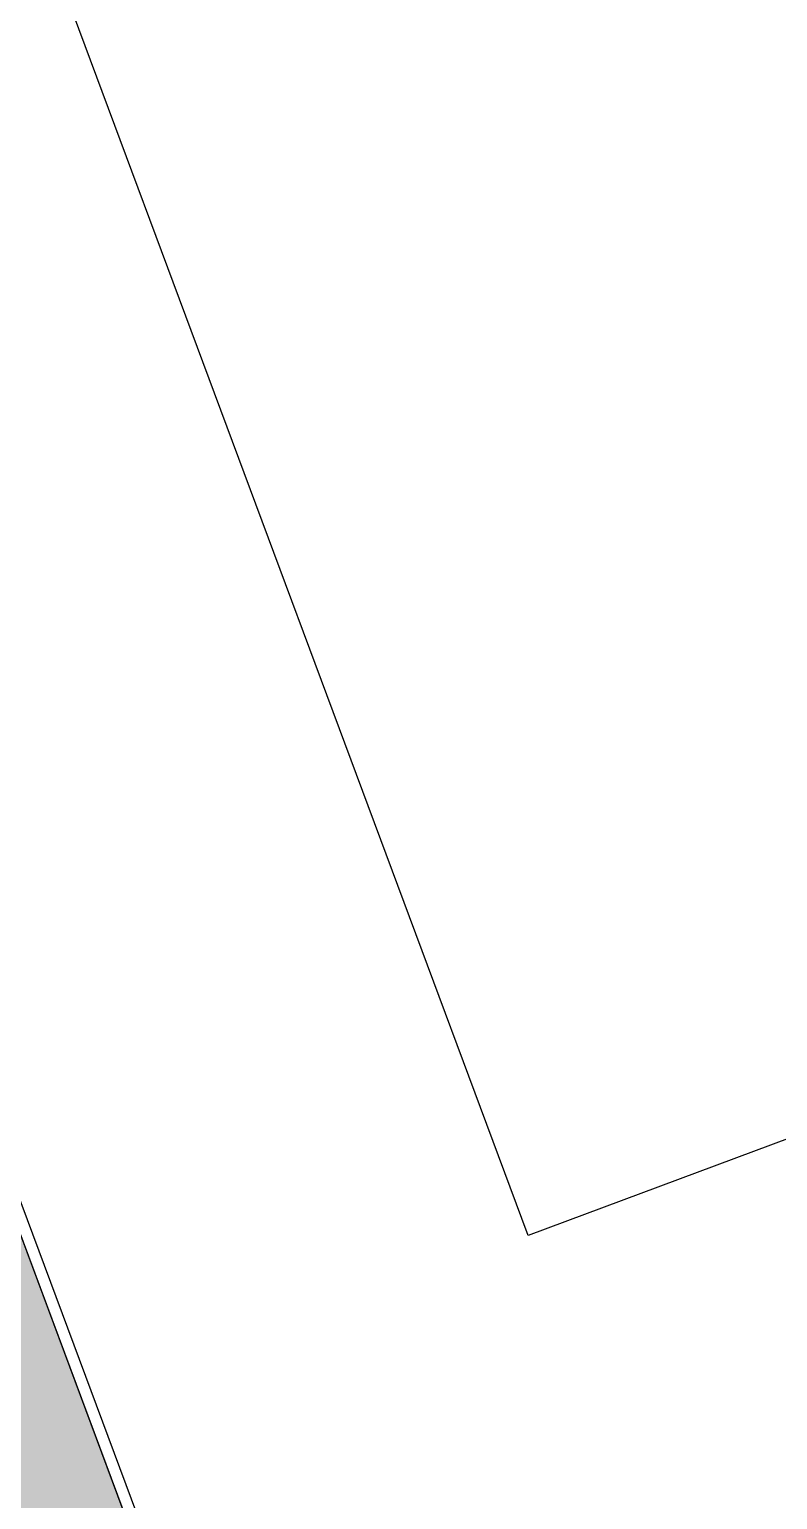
# Model space of a CAD drawing. Extents: x 12199666 to 24617114, y 1197707 to 2548648.
# Drawn here: x 12313880 to 12314073.5, y 1246922.8 to 1247302.8 of the extents above; entities that cross this region are included whole.
import ezdxf

# ---------------------------------------------------------------- set-up
doc = ezdxf.new("R2010")
doc.units = 0
doc.header["$LTSCALE"] = 10
doc.header["$MEASUREMENT"] = 0
doc.layers.add('TX-PLAN-T1-F11$0$_EDO-ALUMINIUM-SECTION', color=90, linetype='Continuous', lineweight=30)
for name, color, linetype in [('TX-PLAN-T1-F11$0$F-Alum', 4, 'Continuous'), ('TX-PLAN-T1-F11$0$F-concrete', 7, 'Continuous'), ('TX-PLAN-T1-F11$0$F_MISC', 8, 'Continuous'), ('TX-PLAN-T1-F11$0$INSUL', 173, 'Continuous')]:
    doc.layers.add(name, color=color, linetype=linetype)

# ---------------------------------------------------------------- blocks, each defined once
blk = doc.blocks.new('*U195')
at = {"layer": 'TX-PLAN-T1-F11$0$INSUL', "lineweight": 0}
h = blk.add_hatch(dxfattribs=at)
h.set_pattern_fill('岩棉', color=256, scale=60.00000000000002, style=0, pattern_type=2)
h.set_pattern_definition([(171.78891, (31.98000479999999, 119.4285713999999), (-403.9210344936758, 60.00000149168051), [2.0005134, -418.1072400000002]), (146.908661, (33.73372379999999, 118.2857141999999), (-95.04024262992478, 60.00000083033304), [2.093239800000001, -437.4870720000002]), (132.32733, (35.03487, 116.8571429999999), (-106.9202743718115, 119.9999994801657), [1.932303599999998, -403.8514799999996]), (114.796992, (35.8268718, 115.1428571999999), (-23.76006081965321, 59.99999964663972), [1.8883968, -196.393272]), (91.6202240999998, (35.8834434, 113.1428574), (-11.88003000216715, 359.9999998263044), [2.000800199999999, -418.1671799999997]), (82.82482490000001, (30.05657160000001, 66.85714259999999), (83.16020966511272, 659.9999982204777), [46.65104279999994, -9750.067799999993]), (97.17517500000001, (41.823459, 66.85714259999999), (-83.16021148970225, 659.9999979909094), [46.65104280000004, -9750.06780000001]), (88.37977579999999, (35.9965866, 113.1428574), (11.88002583240484, 359.9999999412873), [2.0008002, -418.16718]), (65.203007, (36.05315819999999, 115.1428571999999), (23.76006077749137, 59.99999973523376), [1.888396799999998, -196.3932719999997]), (47.67266909999998, (36.84516060000001, 116.8571429999999), (106.9202740388371, 119.9999998207617), [1.932303599999999, -403.8514799999998]), (33.09133829999998, (38.14630680000001, 118.2857141999999), (95.0402417250371, 60.00000218260124), [2.0932398, -437.4870719999998]), (8.211089519999998, (39.90002519999999, 119.4285713999999), (403.9210347392536, 59.99999988934716), [2.0005134, -418.1072399999999]), (87.16616460000002, (30.00000000000001, 65.71428599999996), (11.88002507150802, 180.0000001810667), [1.144256399999998, -239.1495899999996]), (103.9013849999999, (30.282858, 64.57142879999994), (-47.5201215879632, 179.9999997770064), [1.177340399999998, -246.0641939999996]), (111.603615, (30.73543020000001, 63.42857159999996), (-11.88003031737481, 59.99999997976404), [1.229204999999999, -63.30404399999991]), (122.761347, (31.470861, 62.28571439999996), (-35.64009214299298, 59.99999937378065), [1.3590366, -284.0386379999999]), (138.290552, (32.43257759999999, 61.42857119999996), (-71.2801817170538, 60.00000123338383), [1.288252200000001, -269.2446480000003]), (152.003514, (33.5074374, 60.85714259999997), (-106.9202745038909, 59.99999917536116), [1.2173142, -254.4187140000001]), (166.477202, (34.6954404, 60.57142859999996), (-237.6006083015547, 60.00000192533073), [1.2218772, -255.3723300000001]), (167.070755, (35.94001500000002, 60.28571399999996), (-249.4806394894893, 59.99999988713196), [1.276948800000001, -266.8823280000002]), (12.92924439999999, (35.94001500000002, 60.28571399999996), (249.4806395808134, 59.99999961372987), [1.2769488, -266.882328]), (13.52279750000001, (37.1845896, 60.57142859999996), (237.6006088251535, 59.99999985187424), [1.221877199999999, -255.3723299999998]), (27.99648529999997, (38.3725926, 60.85714259999997), (118.8003031649702, 60.00000218637319), [1.2173142, -254.418714]), (41.70944699999995, (39.44745299999998, 61.42857119999996), (71.28018116740307, 60.00000178097831), [1.288252199999999, -269.2446479999997]), (57.2386522, (40.40916960000001, 62.28571439999996), (118.8003026691194, 180.000001000711), [1.359036599999999, -284.0386379999999]), (68.396384, (41.1445998, 63.42857159999996), (11.88003024886847, 60.00000021423826), [1.229204999999999, -63.30404399999996]), (76.098615, (41.59717259999999, 64.57142879999994), (11.88003045248315, 59.99999970942572), [1.177340399999998, -246.0641939999996]), (92.83383529999988, (41.8800306, 65.71428599999996), (-11.88003015074521, 179.9999999348276), [1.144256399999999, -239.1495899999998])])
h.paths.add_polyline_path([(0, 0), (429.9707085312324, 0), (429.9707085312324, 59.99999999999999), (0, 59.99999999999999)])
at = {"layer": 'TX-PLAN-T1-F11$0$INSUL'}
blk.add_lwpolyline([(0, 0), (429.9707085312324, 0), (429.9707085312324, 59.99999999999999), (0, 59.99999999999999)], close=True, dxfattribs=at)
blk = doc.blocks.new('TX-PLAN-T1-F11$0$A$C6BF074A9')
at = {"layer": 'TX-PLAN-T1-F11$0$F-Alum', "flags": 128}
blk.add_lwpolyline([(105.0180655552685, -178.3196381704593), (-174.9434567983117, 306.2800496912268, 2.199596923842418e-06), (-174.9434634172212, 306.2800611481389, 0.0986986279774025), (-175.3304635654058, 306.720728906078, 0.0824963867738618), (-175.7645314058609, 306.9515699045178, 0.05218479352659728), (-176.0692721358355, 307.0196756865362, 0.04398833920032272), (-176.3325915557652, 307.0269660923541, 0.03657129117625204), (-176.5497807385254, 306.9978308986347, 0.03475147928831665), (-176.7501598861854, 306.9410917634987, 0.02182096245760071), (-176.8712441215612, 306.8914545403413, 0.02280332773067025), (-176.9926481447037, 306.8285155748918), (-190.8468200384959, 298.8246464400754), (-189.346094575696, 296.2269892099166), (-176.7907512970123, 303.4804956133912), (-176.2422854134202, 305.5296869598706), (-176.7907512970123, 303.4804956133912), (101.670045593768, -178.5215350181943)], format="xyb", dxfattribs=at)
at = {"layer": 'TX-PLAN-T1-F11$0$F_MISC', "ltscale": 18000, "extrusion": (6.800515792032808e-07, -9.067815260528008e-07, -0.9999999999993576), "xscale": -1, "rotation": 239.9840001645362}
blk.add_blockref('*U195', (-103.172877777826, -181.117975366362, 0.0002343973125617583), dxfattribs=at)
blk = doc.blocks.new('*U193')
at = {"layer": 'TX-PLAN-T1-F11$0$F-concrete'}
for p, q in [((460.0439042765647, -196.5958346435655), (84.68108596745878, 453.1325564102153)), ((1584.681085966993, 453.1325564104918), (460.0439042765647, -196.5958346435655)), ((1584.681085966993, 453.1325564104918), (460.0439042765647, -196.5958346435655))]:
    blk.add_line(p, q, dxfattribs=at)
blk.add_blockref('TX-PLAN-T1-F11$0$A$C6BF074A9', (295.3913204157725, -154.9408162646432))
blk = doc.blocks.new('TX-PLAN-T1-F11$0$A$C21521A5F')
at = {"rotation": 90}
blk.add_blockref('*U193', (388.7170751225203, 16760.21975712478, 0.0004146164392175001), dxfattribs=at)
blk = doc.blocks.new('TX-PLAN-T1-F11$0$标准层幕墙0118')
at = {"color": 3, "rotation": 270}
blk.add_blockref('TX-PLAN-T1-F11$0$A$C21521A5F', (4239.780242875684, -661.2834627595585, -0.0004146164392191649), dxfattribs=at)
blk = doc.blocks.new('TX-PLAN-T1-F11')
at = {"layer": 'TX-PLAN-T1-F11$0$_EDO-ALUMINIUM-SECTION', "rotation": 350.4236156863823}
blk.add_blockref('TX-PLAN-T1-F11$0$标准层幕墙0118', (12293055.45042718, 1251790.443008234), dxfattribs=at)

msp = doc.modelspace()

# ---------------------------------------------------------------- block references
msp.add_blockref('TX-PLAN-T1-F11', (0, 0))

doc.saveas('drawing.dxf')
